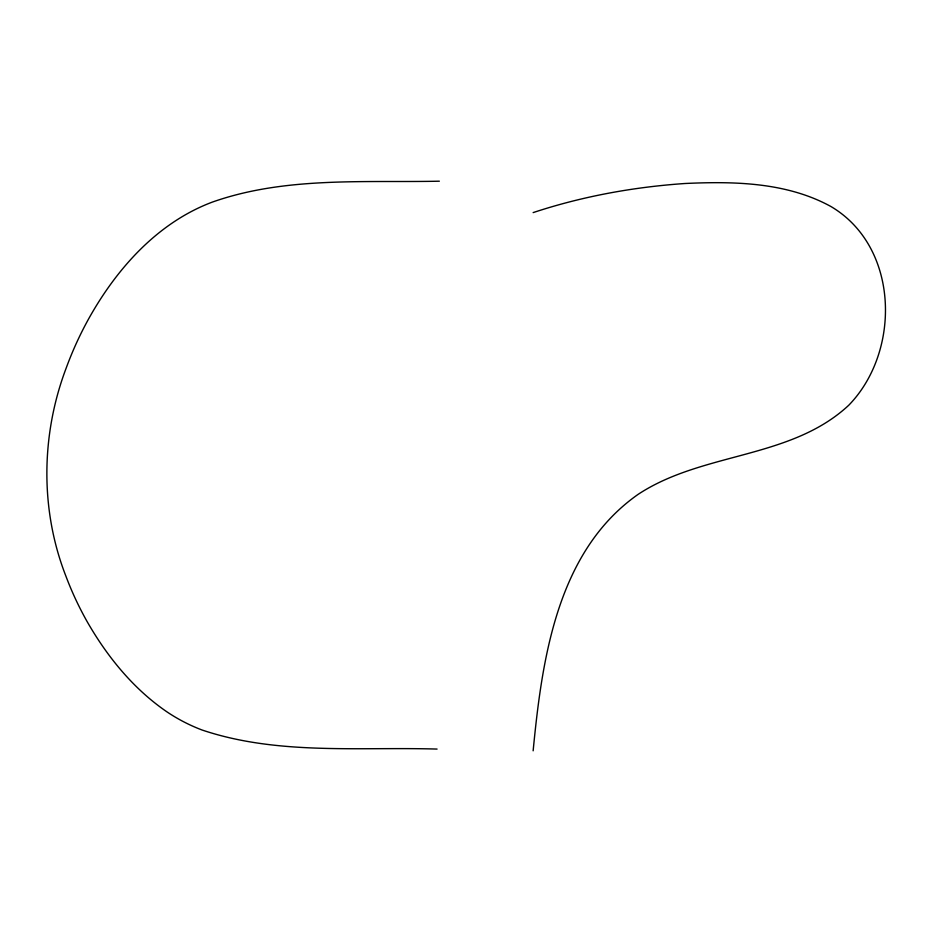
<?xml version="1.0" encoding="UTF-8"?>
<svg xmlns="http://www.w3.org/2000/svg" width="932" height="932" viewBox="0 0 932 932"><rect width="100%" height="100%" fill="white"/><g stroke="black" fill="none" stroke-linecap="round" stroke-linejoin="round"><path stroke-width="1.4" d="M533.139 750.808C542.04 659.367 556.893 551.394 638.059 494.403C702.658 451.752 790.616 459.36 848.726 405.269C901.291 351.271 899.264 246.747 830.855 206.473C786.608 182.229 734.241 181.216 685.067 183.499C633.515 187.029 582.232 196.349 533.139 212.601M439.356 181.192C363.678 182.754 285.134 176.451 212.508 202.034C157.38 222.643 116.325 269.022 88.354 319.373A350.898 350.898 0 0 0 66.172 368.117C41.02 434.51 39.971 509.734 65.881 576.081A325.035 325.035 0 0 0 87.34 621.97C107.366 656.839 133.486 688.958 166.875 711.815A172.7 172.7 0 0 0 202.046 730.001C277.503 755.386 358.82 746.765 437.073 749.072"/></g></svg>
